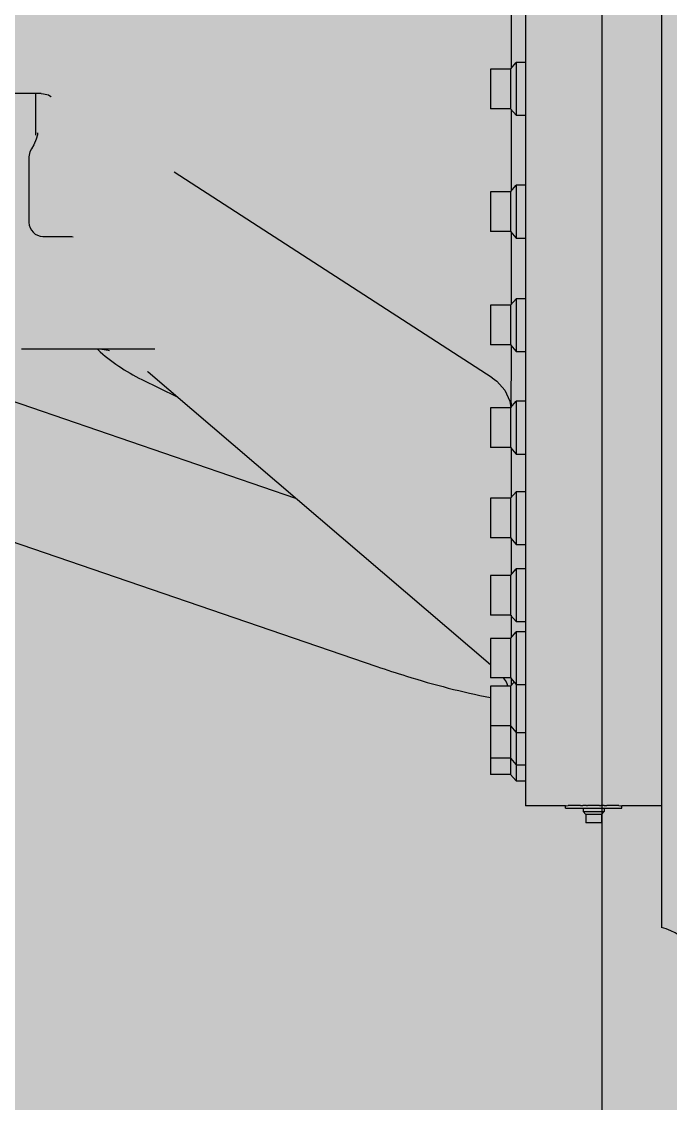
# Model space of a CAD drawing. Extents: x -18489 to 195597, y -1599 to 112111.
# Drawn here: x -16793.97 to -16764.7, y 1515.15 to 1563.96 of the extents above; entities that cross this region are included whole.
import ezdxf

# ---------------------------------------------------------------- set-up
doc = ezdxf.new("R2010")
doc.units = 0
doc.header["$LTSCALE"] = 100
for name, color, linetype in [('188K-SM-03-F10-MECH-EQ-Y2257103$0$0 Xref', 8, 'Continuous'), ('188K-SM-03-F10-MECH-EQ-Y2257103$0$M-EQU-FOUNDATION', 8, 'Continuous'), ('188K-SM-03-F10-MECH-EQ-Y2257103$0$Micron CUP L10 HVAC EQU$0$M-MECH-EQU', 136, 'Continuous'), ('188K-SM-03-F10-MECH-EQ-Y2257103$0$Micron CUP L10 HVAC EQU$0$M-PHASE1 AREA', 252, 'Continuous')]:
    doc.layers.add(name, color=color, linetype=linetype)
pattern_1 = [(50, (4473.52, 709.2), (54.6554, -4.78173), [5.715, -62.865]), (355, (4473.52, 709.2), (-10.57303, 57.31705), [4.572, -50.29218]), (100.45144, (4478.076, 708.8), (44.08237, 52.53533), [4.857, -53.42707]), (46.1842, (4473.52, 724.44), (81.32371, -12.6127), [8.5725, -94.2975]), (96.63556, (4480.3, 723.39), (71.22124, 74.22784), [7.2855, -80.14068]), (351.18415, (4473.52, 724.44), (71.22124, 74.22784), [6.858, -75.43792]), (21, (4481.14, 720.63), (45.48432, -30.67956), [5.715, -62.865]), (326, (4481.14, 720.63), (18.54061, 55.25639), [4.572, -50.292]), (71.45144, (4484.93, 718.07), (64.02493, 24.57683), [4.857, -53.42698]), (37.5, (4473.521, 709.2), (0.926581, 25.366512), [0, -49.6824, 0, -51.054, 0, -50.4825]), (7.5, (4473.52, 709.2), (20.0459, 30.054172), [0, -29.1084, 0, -48.5394, 0, -19.2405]), (327.5, (4456.529, 709.2), (40.677179, -1.718623), [0, -19.05, 0, -59.436, 0, -78.867]), (317.5, (4448.91, 709.2), (44.438754, 7.62795), [0, -24.765, 0, -39.4716, 0, -56.007])]

# ---------------------------------------------------------------- blocks, each defined once
blk = doc.blocks.new('188K-SM-03-F10-MECH-EQ-Y2257103$0$Micron CUP L10 HVAC EQU$0$A$C0c53ceb0')
at = {"layer": '188K-SM-03-F10-MECH-EQ-Y2257103$0$Micron CUP L10 HVAC EQU$0$M-PHASE1 AREA'}
for p, q in [((-6246.39325, 8178.91829), (-6246.39325, 4934.33106)), ((-6219.49758, 7377.49283), (-6219.49758, 6056.73369)), ((-6280.9009, 7323.20014), (-6280.9009, 6111.62646)), ((-6287.24421, 6444.50132), (-6287.24421, 6484.68353)), ((-6296.75919, 6444.05344), (-6296.75919, 6426.16529)), ((-6287.62481, 6444.05344), (-6296.75919, 6444.05344)), ((-6287.62481, 6444.05344), (-6285.11286, 6447.00943)), ((-6287.62481, 6444.05344), (-6287.62481, 6426.16529)), ((-6285.11286, 6447.00943), (-6285.11286, 6423.2093)), ((-6280.9009, 6447.00943), (-6285.11286, 6447.00943)), ((-6499.47718, 6432.975), (-6524.09996, 6432.975)), ((-6501.90208, 6415.20138), (-6501.90208, 6432.975)), ((-6499.47746, 6432.97501), (-6498.38585, 6432.91097)), ((-6498.38585, 6432.91097), (-6496.19039, 6432.3502)), ((-6496.19039, 6432.3502), (-6495.04555, 6431.72898)), ((-6495.04555, 6431.72898), (-6494.85311, 6431.57956)), ((-6287.62481, 6426.16529), (-6296.75919, 6426.16529)), ((-6287.62481, 6426.16529), (-6285.11286, 6423.2093)), ((-6287.24421, 6389.0858), (-6287.24421, 6425.71741)), ((-6285.11286, 6423.2093), (-6280.9009, 6423.2093)), ((-6501.89833, 6414.2873), (-6501.90208, 6415.20144)), ((-6501.13439, 6414.42735), (-6501.64392, 6412.46272)), ((-6501.01105, 6415.27596), (-6501.13439, 6414.42735)), ((-6501.01788, 6415.133), (-6501.01105, 6415.27596)), ((-6502.76626, 6409.82746), (-6503.8387, 6408.04834)), ((-6501.64392, 6412.46272), (-6502.76626, 6409.82746)), ((-6504.55485, 6406.66154), (-6504.94688, 6404.46595)), ((-6504.94688, 6404.46328), (-6504.94688, 6374.87563)), ((-6503.83893, 6408.04794), (-6504.55485, 6406.66154)), ((-6295.94828, 6304.7759), (-6439.43843, 6397.47139)), ((-6287.62481, 6388.63793), (-6285.11286, 6391.59391)), ((-6285.11286, 6391.59391), (-6285.11286, 6367.79379)), ((-6280.9009, 6391.59391), (-6285.11286, 6391.59391)), ((-6296.75919, 6388.63793), (-6296.75919, 6370.74977)), ((-6287.62481, 6388.63793), (-6296.75919, 6388.63793)), ((-6287.62481, 6388.63793), (-6287.62481, 6370.74977)), ((-6287.62481, 6370.74977), (-6296.75919, 6370.74977)), ((-6287.62481, 6370.74977), (-6285.11286, 6367.79379)), ((-6287.24421, 6337.91787), (-6287.24421, 6370.74977)), ((-6498.60356, 6368.53082), (-6486.53228, 6368.53082)), ((-6486.53262, 6368.53086), (-6485.55518, 6368.47346)), ((-6485.55518, 6368.47346), (-6484.93991, 6368.35722)), ((-6285.11286, 6367.79379), (-6280.9009, 6367.79379)), ((-6287.62481, 6337.47), (-6285.11286, 6340.42598)), ((-6285.11286, 6340.42598), (-6285.11286, 6316.62585)), ((-6280.9009, 6340.42598), (-6285.11286, 6340.42598)), ((-6296.75919, 6337.47), (-6296.75919, 6319.58184)), ((-6287.62481, 6337.47), (-6296.75919, 6337.47)), ((-6287.62481, 6337.47), (-6287.62481, 6319.58184)), ((-6507.99167, 6317.78428), (-6448.17771, 6317.78428)), ((-6473.57348, 6317.78428), (-6473.20587, 6317.78039)), ((-6473.20587, 6317.78039), (-6470.94129, 6317.57961)), ((-6470.94129, 6317.57961), (-6469.27485, 6317.21436)), ((-6469.27485, 6317.21436), (-6468.60881, 6316.99906)), ((-6287.62481, 6319.58184), (-6296.75919, 6319.58184)), ((-6287.62481, 6319.58184), (-6285.11286, 6316.62585)), ((-6287.24421, 6306.48005), (-6287.24421, 6319.58184)), ((-6285.11286, 6316.62585), (-6280.9009, 6316.62585)), ((-6451.4244, 6307.59693), (-6451.4468, 6307.61298)), ((-6451.4468, 6307.61298), (-6451.28735, 6307.48793)), ((-6451.41293, 6307.5888), (-6451.40992, 6307.58669)), ((-6451.28735, 6307.48793), (-6451.095, 6307.32754)), ((-6296.75919, 6175.2037), (-6451.09509, 6307.32762)), ((-6287.38841, 6300.03655), (-6287.24421, 6306.49685)), ((-6454.02087, 6303.97693), (-6438.12449, 6296.22374)), ((-6295.94781, 6304.7756), (-6293.85677, 6303.21145)), ((-6293.85677, 6303.21145), (-6290.28314, 6299.10745)), ((-6522.84772, 6297.80907), (-6503.81777, 6291.28451)), ((-6290.28314, 6299.10745), (-6288.01846, 6294.16435)), ((-6288.01846, 6294.16435), (-6287.59097, 6291.19808)), ((-6287.62481, 6291.1932), (-6285.11286, 6294.14919)), ((-6287.28575, 6291.54303), (-6287.38841, 6295.71109)), ((-6285.11286, 6294.14919), (-6285.11286, 6270.34906)), ((-6280.9009, 6294.14919), (-6285.11286, 6294.14919)), ((-6503.81777, 6291.28451), (-6384.61435, 6250.41477)), ((-6296.75919, 6291.1932), (-6296.75919, 6273.30504)), ((-6287.62481, 6291.1932), (-6296.75919, 6291.1932)), ((-6287.62481, 6291.1932), (-6287.62481, 6273.30504)), ((-6287.62481, 6273.30504), (-6296.75919, 6273.30504)), ((-6287.62481, 6273.30504), (-6285.11286, 6270.34906)), ((-6287.24421, 6250.83745), (-6287.24421, 6273.30504)), ((-6285.11286, 6270.34906), (-6280.9009, 6270.34906)), ((-6287.62481, 6250.38958), (-6285.11286, 6253.34556)), ((-6285.11286, 6253.34556), (-6285.11286, 6229.54543)), ((-6280.9009, 6253.34556), (-6285.11286, 6253.34556)), ((-6296.75919, 6250.38958), (-6296.75919, 6232.50142)), ((-6287.62481, 6250.38958), (-6296.75919, 6250.38958)), ((-6287.62481, 6250.38958), (-6287.62481, 6232.50142)), ((-6530.44701, 6237.05271), (-6348.01529, 6174.50469)), ((-6287.62481, 6232.50142), (-6296.75919, 6232.50142)), ((-6287.62481, 6232.50142), (-6285.11286, 6229.54543)), ((-6287.24421, 6216.0202), (-6287.24421, 6232.50142)), ((-6285.11286, 6229.54543), (-6280.9009, 6229.54543)), ((-6287.62481, 6215.57232), (-6285.11286, 6218.52831)), ((-6285.11286, 6218.52831), (-6285.11286, 6194.72818)), ((-6280.9009, 6218.52831), (-6285.11286, 6218.52831)), ((-6296.75919, 6215.57232), (-6296.75919, 6197.68416)), ((-6287.62481, 6215.57232), (-6296.75919, 6215.57232)), ((-6287.62481, 6215.57232), (-6287.62481, 6197.68416)), ((-6287.62481, 6197.68416), (-6296.75919, 6197.68416)), ((-6287.62481, 6197.68416), (-6285.11286, 6194.72818)), ((-6287.24421, 6187.62721), (-6287.24421, 6197.68416)), ((-6285.11286, 6194.72818), (-6280.9009, 6194.72818)), ((-6287.62481, 6187.17934), (-6285.11286, 6190.13532)), ((-6285.11286, 6190.13532), (-6285.11286, 6122.84308)), ((-6280.9009, 6190.13532), (-6285.11286, 6190.13532)), ((-6296.75919, 6187.17934), (-6296.75919, 6169.29118)), ((-6287.62481, 6187.17934), (-6296.75919, 6187.17934)), ((-6287.62481, 6187.17934), (-6287.62481, 6169.29118)), ((-6287.62481, 6169.29118), (-6296.75919, 6169.29118)), ((-6296.75919, 6165.59875), (-6296.75919, 6125.79906)), ((-6288.85502, 6165.59875), (-6296.75919, 6165.59875)), ((-6287.62481, 6165.56774), (-6296.75919, 6165.56774)), ((-6290.9191, 6169.29118), (-6289.60855, 6167.48523)), ((-6289.60855, 6167.48523), (-6288.84263, 6165.56774)), ((-6287.62481, 6169.29118), (-6285.11286, 6166.3352)), ((-6287.62481, 6165.56774), (-6286.04275, 6167.42946)), ((-6287.62481, 6165.56774), (-6287.62481, 6125.79906)), ((-6287.24421, 6166.01561), (-6287.24421, 6169.29118)), ((-6285.11286, 6166.3352), (-6280.9009, 6166.3352)), ((-6287.62481, 6147.67958), (-6296.75919, 6147.67958)), ((-6287.62481, 6147.67958), (-6285.11286, 6144.72359)), ((-6285.11286, 6144.72359), (-6280.9009, 6144.72359)), ((-6287.62481, 6133.12117), (-6296.75919, 6133.12117)), ((-6287.62481, 6133.12117), (-6285.11286, 6130.16519)), ((-6287.62481, 6125.79906), (-6296.75919, 6125.79906)), ((-6287.62481, 6125.79906), (-6285.11286, 6122.84308)), ((-6285.11286, 6130.16519), (-6280.9009, 6130.16519)), ((-6285.11286, 6122.84308), (-6280.9009, 6122.84308)), ((-6264.40827, 6111.62646), (-6280.9009, 6111.62646)), ((-6262.91028, 6111.65931), (-6264.40764, 6111.62652)), ((-6263.05547, 6111.6567), (-6262.50427, 6111.66813)), ((-6262.88587, 6110.53541), (-6262.88587, 6111.65983)), ((-6262.50427, 6111.66813), (-6261.63129, 6111.68522)), ((-6256.12268, 6111.76415), (-6255.01781, 6111.77395)), ((-6253.4187, 6111.7845), (-6252.93052, 6111.78689)), ((-6247.46772, 6111.78689), (-6246.97943, 6111.7845)), ((-6245.36836, 6111.77385), (-6244.27292, 6111.76412)), ((-6238.78627, 6111.68558), (-6237.8983, 6111.66821)), ((-6237.8983, 6111.66821), (-6237.34463, 6111.65674)), ((-6237.5126, 6110.53541), (-6237.5126, 6111.65983)), ((-6235.99083, 6111.62652), (-6237.4882, 6111.65931)), ((-6219.49758, 6111.62646), (-6235.99021, 6111.62646)), ((-6262.88587, 6110.53541), (-6237.5126, 6110.53541)), ((-6254.95673, 6110.53541), (-6254.95673, 6109.06376)), ((-6254.95673, 6109.06376), (-6253.72612, 6107.74435)), ((-6254.95673, 6109.06376), (-6245.44175, 6109.06376)), ((-6253.72612, 6107.74435), (-6253.72612, 6103.93836)), ((-6246.67235, 6107.74435), (-6253.72612, 6107.74435)), ((-6245.44175, 6109.06376), (-6246.67235, 6107.74435)), ((-6246.67235, 6107.74435), (-6246.67235, 6103.93836)), ((-6245.44175, 6110.53541), (-6245.44175, 6109.06376)), ((-6246.67235, 6103.93836), (-6253.72612, 6103.93836))]:
    blk.add_line(p, q, dxfattribs=at)
for centre, radius, start, end in [((-6498.60356, 6374.87414), 6.34332, 180, 270), ((-6507.99167, 6324.1276), 6.34332, 267.7075572, 270), ((-6416.64789, 6380.60289), 85.25419, 227.8047919, 244), ((-8290.84767, 6297.87359), 2003.46041, 359.93930707, 0.0606931), ((-6250.21666, 5507.13584), 604.65714, 90.86216298, 91.08168605), ((-6250.1368, 5500.98654), 610.80694, 90.56150481, 90.8609735), ((-6250.23062, 5507.50744), 604.28548, 90.30228172, 90.45390641), ((-6250.18185, 5505.13199), 606.66113, 90.00164385, 90.25959736), ((-6250.2167, 5505.14817), 606.64495, 89.74036575, 89.99835196), ((-6250.16774, 5507.5159), 604.27701, 89.54493158, 89.69769213), ((-6250.2734, 5500.04637), 611.74718, 89.13946704, 89.43799037), ((-6250.13651, 5509.79528), 601.99731, 88.91966356, 89.13855894), ((-6225.84589, 6032.16739), 25.37327, 357.5, 75.5108369)]:
    blk.add_arc(centre, radius, start, end, dxfattribs=at)
blk.add_open_spline([(-6348.01529, 6174.50469), (-6343.56415, 6172.97859), (-6326.68378, 6167.46482), (-6309.46589, 6162.91875), (-6296.6495, 6160.43771)], degree=3, knots=[0, 0, 0, 0, 0.264951461, 1, 1, 1, 1], dxfattribs=at)
blk = doc.blocks.new('188K-SM-03-F10-MECH-EQ-Y2257103$0$Micron CUP L10 HVAC EQU')
at = {"layer": '188K-SM-03-F10-MECH-EQ-Y2257103$0$Micron CUP L10 HVAC EQU$0$M-MECH-EQU'}
blk.add_blockref('188K-SM-03-F10-MECH-EQ-Y2257103$0$Micron CUP L10 HVAC EQU$0$A$C0c53ceb0', (-206166.7, 2082.18), dxfattribs=at)
blk = doc.blocks.new('188K-SM-03-F10-MECH-EQ-Y2257103')
at = {"layer": '188K-SM-03-F10-MECH-EQ-Y2257103$0$M-EQU-FOUNDATION'}
h = blk.add_hatch(dxfattribs=at)
h.set_pattern_fill('AR-CONC', color=256, scale=0.3)
h.set_pattern_definition(pattern_1)
h.paths.add_polyline_path([(-17043.149, 4192.459), (-16393.149, 4192.459), (-16393.149, 1372.459), (-17043.149, 1372.459)], flags=16)
h.paths.add_polyline_path([(-17048.149, 4197.459), (-16388.149, 4197.459), (-16388.149, 1367.459), (-17048.149, 1367.459)])
h = blk.add_hatch(dxfattribs=at)
h.set_pattern_fill('AR-CONC', color=256, scale=0.3)
h.set_pattern_definition(pattern_1)
h.paths.add_polyline_path([(-17033.149, 4182.459), (-16403.149, 4182.459), (-16403.149, 1382.459), (-17033.149, 1382.459)])
at = {"layer": '188K-SM-03-F10-MECH-EQ-Y2257103$0$0 Xref', "xscale": 0.1, "yscale": 0.1, "zscale": 0.1}
blk.add_blockref('188K-SM-03-F10-MECH-EQ-Y2257103$0$Micron CUP L10 HVAC EQU', (4473.521, 709.199), dxfattribs=at)

msp = doc.modelspace()

# ---------------------------------------------------------------- block references
msp.add_blockref('188K-SM-03-F10-MECH-EQ-Y2257103', (0, 0))

doc.saveas('drawing.dxf')
